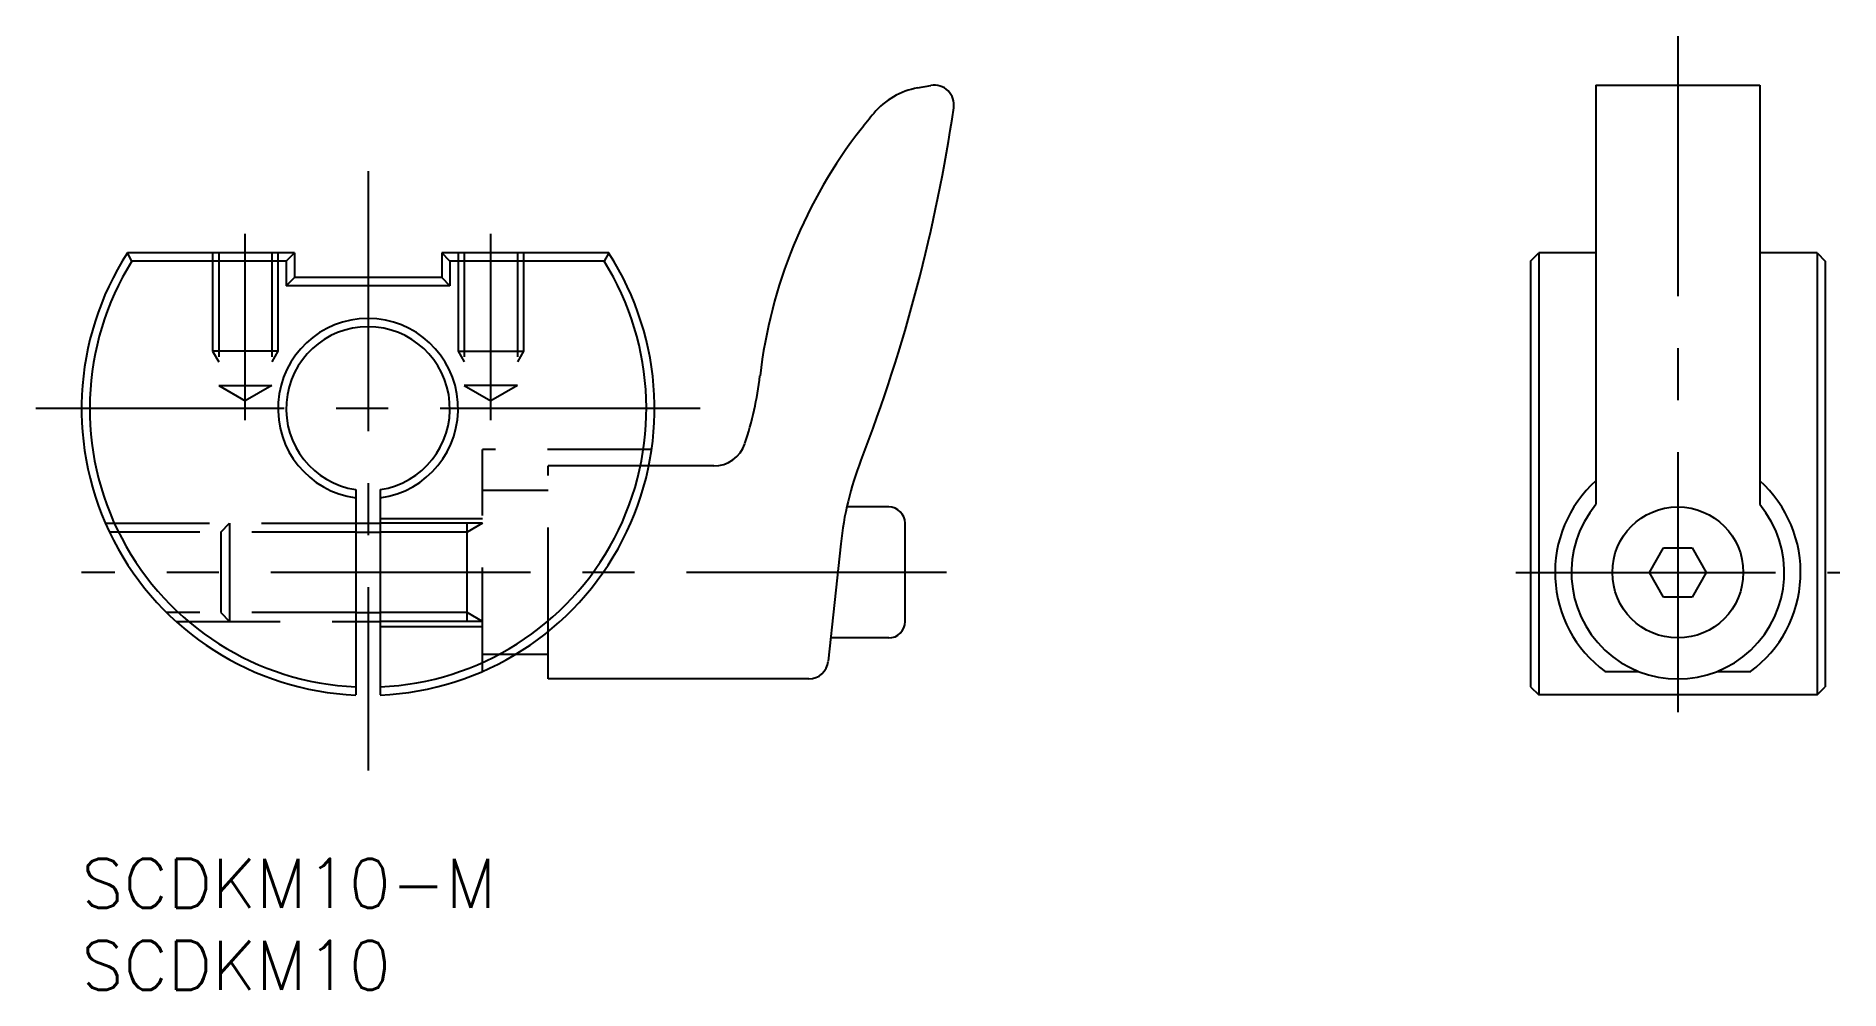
# Model space of a CAD drawing. Extents: x -3 to 107, y -8 to 50.
import ezdxf

# ---------------------------------------------------------------- set-up
doc = ezdxf.new("R2010")
doc.units = 0
doc.header["$LTSCALE"] = 0.5
doc.linetypes.add('CENTER', pattern=[50.8, 31.75, -6.35, 6.35, -6.35])
doc.linetypes.add('DASHED', pattern=[19.05, 12.7, -6.35])
for name, color, linetype in [('MSM_CENTER', 1, 'CENTER'), ('MSM_CONTINUOUS', 7, 'CONTINUOUS'), ('MSM_DASHED', 4, 'DASHED'), ('MSM_DIMENSION', 2, 'CONTINUOUS'), ('MSM_NARROW', 5, 'CONTINUOUS'), ('MSM_PART_NUMBER', 7, 'CONTINUOUS')]:
    doc.layers.add(name, color=color, linetype=linetype)
doc.styles.get("Standard").update_dxf_attribs({"font": 'txt.shx', "height": 3, "bigfont": 'bigfont.shx'})

# ---------------------------------------------------------------- blocks, each defined once
blk = doc.blocks.new('*U3')
at = {"layer": 'MSM_PART_NUMBER'}
blk.add_text('SCDKM10-M', height=3, dxfattribs=at).set_placement((0, -3))
blk = doc.blocks.new('*U4')
at = {"layer": 'MSM_PART_NUMBER'}
blk.add_text('SCDKM10', height=3, dxfattribs=at).set_placement((0, -8))

msp = doc.modelspace()

# ---------------------------------------------------------------- linework, layer by layer
at = {"layer": 'MSM_CENTER', "color": 1, "linetype": 'CENTER'}
for p, q in [((97.5, 50.22), (97.5, 8.48)), ((17.5, 41.98), (17.5, 5.39)), ((10, 26.77), (10, 38.15)), ((25, 26.77), (25, 38.15)), ((37.78, 27.48), (-2.78, 27.48)), ((52.83, 17.48), (0, 17.48)), ((87.6, 17.48), (107.4, 17.48))]:
    msp.add_line(p, q, dxfattribs=at)
at = {"layer": 'MSM_CONTINUOUS'}
for p, q in [((51.07, 47.06), (51.88, 47.2)), ((92.5, 47.22), (92.5, 21.64)), ((92.5, 47.22), (102.5, 47.22)), ((102.5, 47.22), (102.5, 21.64)), ((3.08, 36.48), (2.8, 36.98)), ((13, 36.98), (12.5, 36.48)), ((22.5, 36.48), (22, 36.98)), ((32.2, 36.98), (31.92, 36.48)), ((13, 35.48), (12.5, 34.98)), ((22, 35.48), (22.5, 34.98)), ((38.62, 23.98), (34.65, 23.98)), ((49.3, 21.48), (46.75, 21.48)), ((50.3, 14.48), (50.3, 20.48)), ((46.37, 19.23), (45.61, 12.06)), ((95.77, 17.48), (96.63, 18.98)), ((96.63, 18.98), (98.37, 18.98)), ((98.37, 18.98), (99.23, 17.48)), ((96.63, 15.98), (95.77, 17.48)), ((99.23, 17.48), (98.37, 15.98)), ((98.37, 15.98), (96.63, 15.98)), ((28.5, 10.98), (28.5, 13.87)), ((49.3, 13.48), (45.77, 13.48)), ((28.5, 12.48), (26.51, 12.48)), ((44.42, 10.98), (28.5, 10.98))]:
    msp.add_line(p, q, dxfattribs=at)
at = {"layer": 'MSM_CONTINUOUS', "color": 7, "linetype": 'CONTINUOUS'}
for p, q in [((13, 36.98), (2.8, 36.98)), ((12.5, 36.48), (3.08, 36.48)), ((12.5, 36.48), (12.5, 34.98)), ((13, 36.98), (13, 35.48)), ((32.2, 36.98), (22, 36.98)), ((22, 36.98), (22, 35.48)), ((31.92, 36.48), (22.5, 36.48)), ((22.5, 36.48), (22.5, 34.98)), ((88.5, 36.48), (89, 36.98)), ((88.5, 36.48), (88.5, 10.5)), ((89, 36.98), (89, 10)), ((92.5, 36.98), (89, 36.98)), ((106, 36.98), (102.5, 36.98)), ((106, 36.98), (106, 10)), ((106, 36.98), (106.5, 36.48)), ((106.5, 36.48), (106.5, 10.5)), ((22, 35.48), (13, 35.48)), ((22.5, 34.98), (12.5, 34.98)), ((16.75, 22.54), (16.75, 10)), ((18.25, 22.54), (18.25, 10)), ((16.75, 20.48), (18.25, 20.48)), ((16.75, 14.48), (18.25, 14.48)), ((93.05, 11.44), (95.1, 11.44)), ((99.9, 11.44), (101.95, 11.44)), ((88.5, 10.5), (89, 10)), ((106, 10), (89, 10)), ((106, 10), (106.5, 10.5))]:
    msp.add_line(p, q, dxfattribs=at)
at = {"layer": 'MSM_CONTINUOUS'}
msp.add_circle((97.5, 17.48), 4, dxfattribs=at)
for centre, radius, start, end in [((51.85, 42.62), 4.5, 100, 140.208), ((52.09, 46.02), 1.2, 351.6349, 100), ((-45.66, 60.39), 100, 338.8628, 351.6349), ((79.13, 19.9), 40, 140.208, 141.9788), ((71.25, 26.06), 30, 141.9788, 173.4554), ((21.57, 31.76), 20, 341.2775, 353.4554), ((38.62, 25.98), 2, 270, 341.2775), ((66.26, 17.12), 20, 158.8685, 173.9535), ((49.3, 20.48), 1, 0, 90), ((97.5, 17.48), 6.5, 140.2849, 39.7151), ((49.3, 14.48), 1, 270, 0), ((44.42, 12.18), 1.2, 270, 353.9426)]:
    msp.add_arc(centre, radius, start, end, dxfattribs=at)
at = {"layer": 'MSM_CONTINUOUS', "color": 7, "linetype": 'CONTINUOUS'}
for centre, radius, start, end in [((17.5, 27.48), 17.5, 147.1217, 267.5437), ((17.5, 27.48), 17, 148.0343, 267.4714), ((17.5, 27.48), 17.5, 272.4563, 32.8783), ((17.5, 27.48), 17, 272.5286, 31.9657), ((17.5, 27.48), 5.5, 277.8375, 262.1625), ((17.5, 27.48), 5, 278.6269, 261.3731), ((97.5, 17.48), 7.5, 131.8103, 233.6298), ((97.5, 17.48), 7.5, 306.3702, 48.1897)]:
    msp.add_arc(centre, radius, start, end, dxfattribs=at)
at = {"layer": 'MSM_DASHED'}
for p, q in [((8, 36.98), (8, 30.98)), ((8.38, 36.98), (8.38, 28.88)), ((11.62, 36.98), (11.62, 28.88)), ((12, 36.98), (12, 30.98)), ((23, 36.98), (23, 30.98)), ((23.38, 36.98), (23.38, 28.88)), ((26.62, 36.98), (26.62, 28.88)), ((27, 36.98), (27, 30.98)), ((12, 30.98), (8, 30.98)), ((8, 30.98), (8.38, 30.33)), ((12, 30.98), (11.62, 30.33)), ((23, 30.98), (27, 30.98)), ((23, 30.98), (23.38, 30.33)), ((27, 30.98), (26.62, 30.33)), ((8.38, 28.88), (11.62, 28.88)), ((8.38, 28.88), (10, 27.95)), ((11.62, 28.88), (10, 27.95)), ((26.62, 28.88), (23.38, 28.88)), ((23.38, 28.88), (25, 27.95)), ((26.62, 28.88), (25, 27.95)), ((34.82, 24.98), (24.5, 24.98)), ((24.5, 11.44), (24.5, 24.98)), ((34.65, 23.98), (28.5, 23.98)), ((28.5, 13.87), (28.5, 23.98)), ((28.5, 22.48), (24.5, 22.48)), ((1.46, 20.48), (16.75, 20.48)), ((16.75, 19.94), (1.71, 19.94)), ((8.5, 19.94), (9.04, 20.48)), ((8.5, 19.94), (8.5, 15.03)), ((9.04, 20.48), (9.04, 14.48)), ((18.25, 20.78), (24.5, 20.78)), ((24.5, 20.48), (18.25, 20.48)), ((23.56, 19.94), (18.25, 19.94)), ((24.5, 20.48), (23.56, 19.94)), ((23.56, 14.48), (23.56, 20.48)), ((16.75, 15.03), (5.21, 15.03)), ((5.78, 14.48), (16.75, 14.48)), ((8.5, 15.03), (9.04, 14.48)), ((23.56, 15.03), (18.25, 15.03)), ((24.5, 14.48), (18.25, 14.48)), ((24.5, 14.48), (23.56, 15.03)), ((18.25, 14.18), (24.5, 14.18)), ((26.51, 12.48), (24.5, 12.48))]:
    msp.add_line(p, q, dxfattribs=at)
at = {"layer": 'MSM_NARROW'}
for p, q in [((16.75, 19.94), (18.25, 19.94)), ((16.75, 15.03), (18.25, 15.03))]:
    msp.add_line(p, q, dxfattribs=at)

# ---------------------------------------------------------------- block references
at = {"layer": 'MSM_DIMENSION'}
for name in ['*U3', '*U4']:
    msp.add_blockref(name, (0, 0), dxfattribs=at)

doc.saveas('drawing.dxf')
